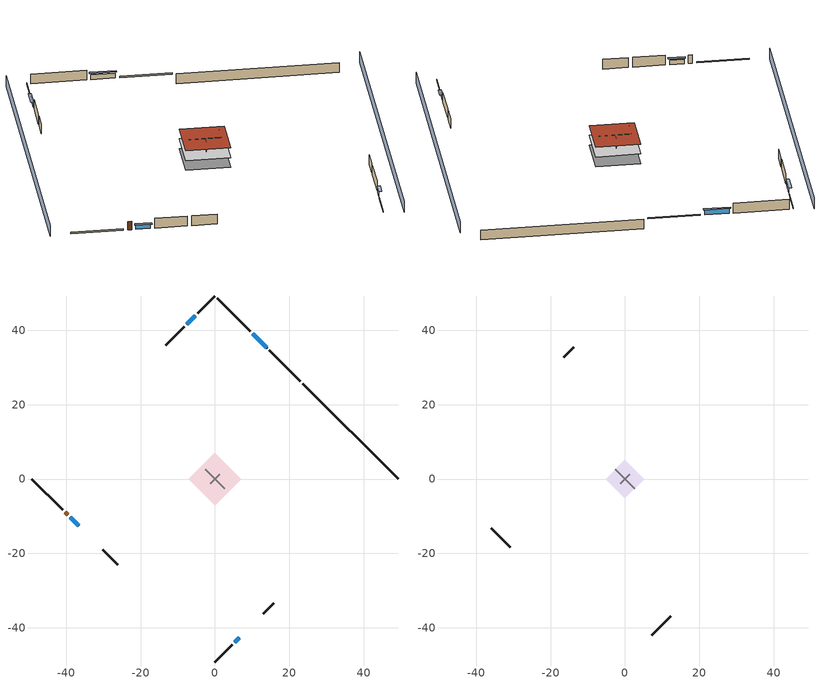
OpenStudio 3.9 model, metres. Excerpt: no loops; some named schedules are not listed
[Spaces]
conditioned space 1
 floor foundation (Slab2 construction): -7.11,0 0,7.11 7.11,0 0,-7.11 z-2.13
 floor adiabatic (AdiabaticFloorConstruction): -7.11,0 0,7.11 7.11,0 0,-7.11 z0.3
 wall outside (Wall3 construction): 9.46,39.74 0.66,48.54 z0.3:2.74
 wall outside (Wall4 construction): 12.98,-36.21 15.75,-33.44 z0.3:2.74
 wall outside (Wall7 construction): -30.19,-19.01 -26.17,-23.03 z0.3:2.74
 wall outside (Wall8 construction): -8.29,40.91 -13.18,36.02 z0.3:2.74
 wall outside (RimJoist1 construction): 22.91,26.28 14.64,34.56 z0.3:0.61
 wall outside (RimJoist2 construction): 0,-49.19 4.59,-44.6 z0.3:0.61
 wall outside (RimJoist3 construction): -49.19,0 -40.92,-8.28 z0.3:0.61
 wall outside (RimJoist4 construction): 0,49.19 -4.59,44.6 z0.3:0.61
 wall outside (AdiabaticWallConstruction): 13.98,35.22 10.12,39.08 z0.3:1.52; 5.25,-43.95 6.5,-42.7 z0.3:1.49; -38.96,-10.24 -36.67,-12.52 z0.3:1.37; -5.25,43.95 -7.63,41.56 z0.3:1.4
 wall outside (AdiabaticWallConstruction 1): -40.26,-8.93 -39.61,-9.58 z0.3:2.34
 wall to garage 1 (Wall5 construction): -2.59,2.59 2.59,-2.59 z0.3:2.74
 wall to garage 1 (Wall6 construction): -1.29,-1.29 1.29,1.29 z0.3:2.74
 wall foundation (FoundationWall1 construction): 49.19,0 23.57,25.63 z-2.13:0.3
 window (WindowConstruction): 13.98,35.22 10.12,39.08 z0.3:1.52
 window (WindowConstruction 1): 5.25,-43.95 6.5,-42.7 z0.3:1.49
 window (WindowConstruction 2): -38.96,-10.24 -36.67,-12.52 z0.3:1.37
 window (WindowConstruction 3): -5.25,43.95 -7.63,41.56 z0.3:1.4
 door (Door): -40.26,-8.93 -39.62,-9.58 z0.3:2.34
 ceiling adiabatic (AdiabaticFloorConstruction): 0,-7.11 7.11,0 0,7.11 -7.11,0 z0.3
 roof outside (Roof2 construction): 0,7.11 -7.11,0 0,-7.11 7.11,0 z2.74
garage 1
 floor foundation (Slab1 construction): -5.17,0 0,5.17 5.17,0 0,-5.17 z0
 wall outside (Wall1 construction): 7.15,-42.04 12.33,-36.87 z0.3:2.74
 wall outside (Wall2 construction): -36.02,-13.18 -30.84,-18.35 z0.3:2.74
 wall outside (Wall9 construction): -13.83,35.36 -16.42,32.77 z0.3:2.74
 roof outside (Roof1 construction): 0,5.17 -5.17,0 0,-5.17 5.17,0 z2.74
shading: -3.23,52.43 -52.43,3.23 / 3.23,-52.43 52.43,-3.23 z0:2.74; 9.9,39.29 14.19,35 14.63,35.43 10.33,39.73 z1.83; 6.71,-42.48 5.03,-44.16 5.46,-44.59 7.14,-42.91 z1.8; -36.46,-12.74 -39.17,-10.02 -39.61,-10.45 -36.89,-13.17 z1.68; -7.85,41.35 -5.03,44.16 -5.46,44.59 -8.28,41.78 z1.71
[Site]
Portland Intl Arpt_OR: Latitude {deg}=45.59; Longitude {deg}=-122.6; Time Zone {hr}=-8; Elevation {m}=33; Terrain=Suburbs; Keep Site Location Information=Yes
[Site:GroundTemperature:Shallow]
10.2558, 8.96328, 8.85977, 9.47314, 11.9355, 14.3863, 16.5111, 17.8571, 17.9714, 16.8767, 14.8061, 12.4304
[Site:WaterMainsTemperature]
Calculation Method=Schedule; Temperature Schedule=mains temperature schedule
[Building]
Building 1
[Material] Roughness=Rough
Name | Thickness {m} | Conductivity {W/m-K} | Density {kg/m3} | Specific Heat {J/kg-K} | Thermal Absorptance | Solar Absorptance | Visible Absorptance
asphalt or fiberglass shingles | 0.00635 | 0.162714 | 1121.4 | 1465.45 | 0.9 | 0.85 | 0.85
roof rigid ins | 0.00254769 | 0.029427 | 32.04 | 1214.23 | 0.9 | 0.7 | 0.7
osb sheathing 0.5 in. | 0.0127 | 0.115458 | 512.64 | 1214.23 | 0.9 | 0.6 | 0.6
roof rigid ins 1 | 0.051816 | 0.029427 | 32.04 | 1214.23 | 0.9 | 0.7 | 0.7
osb sheathing 0.75 in. | 0.01905 | 0.115458 | 512.64 | 1214.23 | 0.9 | 0.7 | 0.7
roof stud and cavity | 0.2032 | 0.133729 | 78.34581 | 1123.46 | 0.9 | 0.7 | 0.7
gypsum board | 0.0127 | 0.160291 | 801 | 837.4 | 0.9 | 0.6 | 0.6
wood siding | 0.0254 | 0.102417 | 544.68 | 1172.36 | 0.9 | 0.85 | 0.85
osb sheathing 0.5 in. 1 | 0.0127 | 0.115458 | 512.64 | 1214.23 | 0.9 | 0.7 | 0.7
wall stud and cavity | 0.1397 | 0.727959 | 139.0536 | 1170.24 | 0.9 | 0.6 | 0.6
wall stud and cavity 1 | 0.1397 | 0.550994 | 139.0536 | 1170.24 | 0.9 | 0.7 | 0.7
osb sheathing 0.5 in. 2; osb sheathing 0.5 in. 3 | 0.0127 | 0.115458 | 512.64 | 1214.23
wall stud and cavity 2 | 0.1397 | 0.335416 | 139.0536 | 1170.24 | 0.9 | 0.7 | 0.7
rim joist stud and cavity | 0.0508 | 0.178688 | 50.32683 | 1063.81 | 0.9 | 0.6 | 0.6
concrete 4.0 in. | 0.1016 | 1.803125 | 2242.8 | 837.4 | 0.9 | 0.7 | 0.7
concrete 8.0 in. | 0.2032 | 1.803125 | 2242.8 | 837.4 | 0.9 | 0.7 | 0.7
gypsum board 1 | 0.0127 | 0.160291 | 801 | 837.4 | 0.9 | 0.7 | 0.7
floor covering | 0.0127 | 0.0450781 | 54.468 | 1339.84 | 0.9 | 0.9 | 0.9
wood siding 1; wood siding 2 | 0.0254 | 0.102417 | 544.68 | 1172.36
wall rigid ins; floor rigid ins | 0.512978 | 0.029427 | 32.04 | 1214.23 | 0.9 | 0.7 | 0.7
wall stud and cavity 3 | 0.0889 | 0.380278 | 52.3479 | 1209.89 | 0.9 | 0.7 | 0.7
door material | 0.04445 | 0.0612267 | 512.64 | 1214.23 | 0.9 | 0.7 | 0.7
floor stud and cavity | 0.1397 | 1.75129 | 37.0049 | 1207.88 | 0.9 | 0.7 | 0.7
floor covering 1 | 0.0127 | 0.0433444 | 54.468 | 1339.84 | 0.9 | 0.6 | 0.6
wall stud and cavity 4 | 0.0889 | 0.391764 | 83.0341 | 1211.67 | 0.9 | 0.7 | 0.7
furniture material conditioned space 1; furniture material garage 1 | 0.1524 | 0.115458 | 640.8 | 1214.23 | 0.9 | 0.6 | 0.6
[Construction]
Roof1 construction: asphalt or fiberglass shingles, roof rigid ins, osb sheathing 0.5 in.
Roof2 construction: asphalt or fiberglass shingles, roof rigid ins 1, osb sheathing 0.75 in., roof stud and cavity, gypsum board
Wall1 construction; Wall2 construction: wood siding, osb sheathing 0.5 in. 1, wall stud and cavity
Wall3 construction; Wall4 construction: wood siding, osb sheathing 0.5 in. 1, wall stud and cavity 1, gypsum board
Wall5 construction: osb sheathing 0.5 in. 2, wall stud and cavity 2, gypsum board
Wall6 construction: osb sheathing 0.5 in. 3, wall stud and cavity 2, gypsum board
Wall7 construction; Wall8 construction: wood siding, osb sheathing 0.5 in. 3, wall stud and cavity 1, gypsum board
Wall9 construction: wood siding, osb sheathing 0.5 in. 3, wall stud and cavity
RimJoist1 construction; RimJoist2 construction; RimJoist3 construction; RimJoist4 construction: wood siding, rim joist stud and cavity
Slab1 construction: concrete 4.0 in.
FoundationWall1 construction: concrete 8.0 in., gypsum board 1
Slab2 construction: concrete 4.0 in., floor covering
WindowConstruction; WindowConstruction 1; WindowConstruction 2; WindowConstruction 3: WindowMaterial
AdiabaticWallConstruction: wood siding 1, wall rigid ins, wall stud and cavity 3, gypsum board
Door: door material
AdiabaticWallConstruction 1: wood siding 2, wall rigid ins, wall stud and cavity 3, gypsum board
AdiabaticFloorConstruction: floor stud and cavity, floor rigid ins, osb sheathing 0.75 in., floor covering 1
PartitionWallConstruction: gypsum board, wall stud and cavity 4, gypsum board
furniture construction conditioned space 1: furniture material conditioned space 1
furniture construction garage 1: furniture material garage 1
[WindowMaterial:SimpleGlazingSystem]
WindowMaterial: U-Factor {W/m2-K}=2.15764; Solar Heat Gain Coefficient=0.44
[ThermalZone] Multiplier=1; Use Ideal Air Loads=No
Name | Volume {m3} | Thermostat
conditioned space | 493.619 | conditioned space temperature setpoint
garage | 130.484
[Sizing:Zone]
garage: Zone Cooling Design Supply Air Temperature Input Method=SupplyAirTemperature; Zone Cooling Design Supply Air Temperature {C}=14; Zone Cooling Design Supply Air Temperature Difference {deltaC}=11.11; Zone Heating Design Supply Air Temperature Input Method=SupplyAirTemperature; Zone Heating Design Supply Air Temperature {C}=40; Zone Heating Design Supply Air Temperature Difference {deltaC}=11.11; Zone Cooling Design Supply Air Humidity Ratio {kg-H2O/kg-air}=0.0085; Zone Heating Design Supply Air Humidity Ratio {kg-H2O/kg-air}=0.008; Cooling Design Air Flow Method=DesignDay; Heating Design Air Flow Method=DesignDay; Account for Dedicated Outdoor Air System=No; Dedicated Outdoor Air System Control Strategy=NeutralSupplyAir; Dedicated Outdoor Air Low Setpoint Temperature for Design {C}=autosize; Dedicated Outdoor Air High Setpoint Temperature for Design {C}=autosize; Zone Load Sizing Method=Sensible Load Only No Latent Load; Zone Latent Cooling Design Supply Air Humidity Ratio Input Method=HumidityRatioDifference; Zone Cooling Design Supply Air Humidity Ratio Difference {kgWater/kgDryAir}=0.005; Zone Latent Heating Design Supply Air Humidity Ratio Input Method=HumidityRatioDifference; Zone Humidification Design Supply Air Humidity Ratio Difference {kgWater/kgDryAir}=0.005; Sizing Option=Coincident
[Space]
Name | Thermal Zone | Volume {m3}
conditioned space 1 | conditioned space | 493.619
garage 1 | garage | 130.484
[ThermostatSetpoint:DualSetpoint]
conditioned space temperature setpoint: Heating Setpoint Temperature Schedule=heating setpoint; Cooling Setpoint Temperature Schedule=cooling setpoint; Temperature Difference Between Cutout And Setpoint {deltaC}=0
[Foundation:Kiva] Wall Depth Below Slab {m}=0.2032
Name | Initial Indoor Air Temperature {C} | Wall Height Above Grade {m}
Foundation Kiva 1 | 13.4258 | 0.1016
Foundation Kiva 2 | 20 | 0.3048
[Foundation:Kiva:Settings]
Soil Conductivity {W/m-K}=1.9041; Soil Density {kg/m3}=1842.3; Soil Specific Heat {J/kg-K}=418.7; Ground Solar Absorptivity=0.9; Ground Thermal Absorptivity=0.9; Ground Surface Roughness {m}=0.03; Far-Field Width {m}=40; Deep-Ground Boundary Condition=ZeroFlux; Deep-Ground Depth {m}=40; Minimum Cell Dimension {m}=0.2; Maximum Cell Growth Coefficient=3; Simulation Timestep=Timestep
[SurfaceProperty:ExposedFoundationPerimeter] Exposed Perimeter Calculation Method=TotalExposedPerimeter
Name | Total Exposed Perimeter {m}
Slab1 | 18.288
Slab2 | 36.24072
[SurfaceProperty:IncidentSolarMultiplier] Incident Solar Multiplier=1; Incident Solar Multiplier Schedule=trans schedule winter=0.85 summer=0.7
Window1; Window2; Window3; Window4
[InternalMass:Definition] Design Level Calculation Method=SurfaceArea
Name | Construction | Surface Area {m2}
partition wall mass | PartitionWallConstruction | 202.436
furniture mass conditioned space 1 | furniture construction conditioned space 1 | 80.97429
furniture mass garage 1 | furniture construction garage 1 | 5.35122
[InternalMass] Multiplier=1
Name | Internal Mass Definition | Space or SpaceType
partition wall mass | partition wall mass | conditioned space 1
furniture mass conditioned space 1 | furniture mass conditioned space 1 | conditioned space 1
furniture mass garage 1 | furniture mass garage 1 | garage 1
[EnergyManagementSystem:Sensor]
Name | Output Variable or Output Meter Index Key | Output Variable or Output Meter
water_heater_T_set | water heater setpoint | Schedule Value
out_pb_s |  | Site Outdoor Air Barometric Pressure
out_wt_s |  | Site Outdoor Air Humidity Ratio
site_vw_s |  | Site Wind Speed
cool_season | cooling season schedule | Schedule Value
natural_vent_s | natural vent schedule | Schedule Value
htg_sp_s | heating setpoint | Schedule Value
clg_sp_s | cooling setpoint | Schedule Value
mech_vent_range_fan_0_sch_s | mech vent range fan 0 schedule | Schedule Value
mech_vent_bath_fan_0_sch_s | mech vent bath fan 0 schedule | Schedule Value
clothes_dryer_exhaust_0_sch_s | clothes_dryer | Schedule Value
htg_load_cond |  | Heating:EnergyTransfer:Zone:CONDITIONED SPACE
clg_load_cond |  | Cooling:EnergyTransfer:Zone:CONDITIONED SPACE
s_conv | FoundationWall1 | Surface Inside Face Convection Heat Gain Energy
s_ig | FoundationWall1 | Surface Inside Face Internal Gains Radiation Heat Gain Energy
s_sol | FoundationWall1 | Surface Inside Face Solar Radiation Heat Gain Energy
s_lgt | FoundationWall1 | Surface Inside Face Lights Radiation Heat Gain Energy
s_surf | FoundationWall1 | Surface Inside Face Net Surface Thermal Radiation Heat Gain Energy
s_conv_1 | inferred conditioned ceiling | Surface Inside Face Convection Heat Gain Energy
s_ig_1 | inferred conditioned ceiling | Surface Inside Face Internal Gains Radiation Heat Gain Energy
s_sol_1 | inferred conditioned ceiling | Surface Inside Face Solar Radiation Heat Gain Energy
s_lgt_1 | inferred conditioned ceiling | Surface Inside Face Lights Radiation Heat Gain Energy
s_surf_1 | inferred conditioned ceiling | Surface Inside Face Net Surface Thermal Radiation Heat Gain Energy
s_conv_2 | inferred conditioned floor | Surface Inside Face Convection Heat Gain Energy
s_ig_2 | inferred conditioned floor | Surface Inside Face Internal Gains Radiation Heat Gain Energy
s_sol_2 | inferred conditioned floor | Surface Inside Face Solar Radiation Heat Gain Energy
s_lgt_2 | inferred conditioned floor | Surface Inside Face Lights Radiation Heat Gain Energy
s_surf_2 | inferred conditioned floor | Surface Inside Face Net Surface Thermal Radiation Heat Gain Energy
s_conv_3 | RimJoist1 | Surface Inside Face Convection Heat Gain Energy
s_ig_3 | RimJoist1 | Surface Inside Face Internal Gains Radiation Heat Gain Energy
s_sol_3 | RimJoist1 | Surface Inside Face Solar Radiation Heat Gain Energy
s_lgt_3 | RimJoist1 | Surface Inside Face Lights Radiation Heat Gain Energy
s_surf_3 | RimJoist1 | Surface Inside Face Net Surface Thermal Radiation Heat Gain Energy
s_conv_4 | RimJoist2 | Surface Inside Face Convection Heat Gain Energy
s_ig_4 | RimJoist2 | Surface Inside Face Internal Gains Radiation Heat Gain Energy
s_sol_4 | RimJoist2 | Surface Inside Face Solar Radiation Heat Gain Energy
s_lgt_4 | RimJoist2 | Surface Inside Face Lights Radiation Heat Gain Energy
s_surf_4 | RimJoist2 | Surface Inside Face Net Surface Thermal Radiation Heat Gain Energy
s_conv_5 | RimJoist3 | Surface Inside Face Convection Heat Gain Energy
s_ig_5 | RimJoist3 | Surface Inside Face Internal Gains Radiation Heat Gain Energy
s_sol_5 | RimJoist3 | Surface Inside Face Solar Radiation Heat Gain Energy
s_lgt_5 | RimJoist3 | Surface Inside Face Lights Radiation Heat Gain Energy
s_surf_5 | RimJoist3 | Surface Inside Face Net Surface Thermal Radiation Heat Gain Energy
s_conv_6 | RimJoist4 | Surface Inside Face Convection Heat Gain Energy
s_ig_6 | RimJoist4 | Surface Inside Face Internal Gains Radiation Heat Gain Energy
s_sol_6 | RimJoist4 | Surface Inside Face Solar Radiation Heat Gain Energy
s_lgt_6 | RimJoist4 | Surface Inside Face Lights Radiation Heat Gain Energy
s_surf_6 | RimJoist4 | Surface Inside Face Net Surface Thermal Radiation Heat Gain Energy
s_conv_7 | Roof2 | Surface Inside Face Convection Heat Gain Energy
s_ig_7 | Roof2 | Surface Inside Face Internal Gains Radiation Heat Gain Energy
s_sol_7 | Roof2 | Surface Inside Face Solar Radiation Heat Gain Energy
s_lgt_7 | Roof2 | Surface Inside Face Lights Radiation Heat Gain Energy
s_surf_7 | Roof2 | Surface Inside Face Net Surface Thermal Radiation Heat Gain Energy
s_conv_8 | Slab2 | Surface Inside Face Convection Heat Gain Energy
s_ig_8 | Slab2 | Surface Inside Face Internal Gains Radiation Heat Gain Energy
s_sol_8 | Slab2 | Surface Inside Face Solar Radiation Heat Gain Energy
s_lgt_8 | Slab2 | Surface Inside Face Lights Radiation Heat Gain Energy
s_surf_8 | Slab2 | Surface Inside Face Net Surface Thermal Radiation Heat Gain Energy
ss_sol | Door1 | Surface Inside Face Solar Radiation Heat Gain Energy
ss_lgt | Door1 | Surface Inside Face Lights Radiation Heat Gain Energy
ss_conv | Door1 | Surface Inside Face Convection Heat Gain Energy
ss_ig | Door1 | Surface Inside Face Internal Gains Radiation Heat Gain Energy
ss_surf | Door1 | Surface Inside Face Net Surface Thermal Radiation Heat Gain Energy
ss_conv_1 | Window1 | Surface Inside Face Convection Heat Gain Energy
ss_ig_1 | Window1 | Surface Inside Face Internal Gains Radiation Heat Gain Energy
ss_surf_1 | Window1 | Surface Inside Face Net Surface Thermal Radiation Heat Gain Energy
ss_trans_in | Window1 | Surface Window Transmitted Solar Radiation Rate
ss_back_out | Window1 | Surface Window Shortwave from Zone Back Out Window Heat Transfer Rate
ss_trans_out | Window1 | Surface Inside Face Initial Transmitted Diffuse Transmitted Out Window Solar Radiation Rate
ss_conv_2 | Window2 | Surface Inside Face Convection Heat Gain Energy
ss_ig_2 | Window2 | Surface Inside Face Internal Gains Radiation Heat Gain Energy
ss_surf_2 | Window2 | Surface Inside Face Net Surface Thermal Radiation Heat Gain Energy
ss_trans_in_1 | Window2 | Surface Window Transmitted Solar Radiation Rate
ss_back_out_1 | Window2 | Surface Window Shortwave from Zone Back Out Window Heat Transfer Rate
ss_trans_out_1 | Window2 | Surface Inside Face Initial Transmitted Diffuse Transmitted Out Window Solar Radiation Rate
ss_conv_3 | Window3 | Surface Inside Face Convection Heat Gain Energy
ss_ig_3 | Window3 | Surface Inside Face Internal Gains Radiation Heat Gain Energy
ss_surf_3 | Window3 | Surface Inside Face Net Surface Thermal Radiation Heat Gain Energy
ss_trans_in_2 | Window3 | Surface Window Transmitted Solar Radiation Rate
ss_back_out_2 | Window3 | Surface Window Shortwave from Zone Back Out Window Heat Transfer Rate
ss_trans_out_2 | Window3 | Surface Inside Face Initial Transmitted Diffuse Transmitted Out Window Solar Radiation Rate
ss_conv_4 | Window4 | Surface Inside Face Convection Heat Gain Energy
ss_ig_4 | Window4 | Surface Inside Face Internal Gains Radiation Heat Gain Energy
ss_surf_4 | Window4 | Surface Inside Face Net Surface Thermal Radiation Heat Gain Energy
ss_trans_in_3 | Window4 | Surface Window Transmitted Solar Radiation Rate
ss_back_out_3 | Window4 | Surface Window Shortwave from Zone Back Out Window Heat Transfer Rate
ss_trans_out_3 | Window4 | Surface Inside Face Initial Transmitted Diffuse Transmitted Out Window Solar Radiation Rate
s_conv_9 | Wall3 | Surface Inside Face Convection Heat Gain Energy
s_ig_9 | Wall3 | Surface Inside Face Internal Gains Radiation Heat Gain Energy
s_sol_9 | Wall3 | Surface Inside Face Solar Radiation Heat Gain Energy
s_lgt_9 | Wall3 | Surface Inside Face Lights Radiation Heat Gain Energy
s_surf_9 | Wall3 | Surface Inside Face Net Surface Thermal Radiation Heat Gain Energy
s_conv_10 | Wall4 | Surface Inside Face Convection Heat Gain Energy
s_ig_10 | Wall4 | Surface Inside Face Internal Gains Radiation Heat Gain Energy
s_sol_10 | Wall4 | Surface Inside Face Solar Radiation Heat Gain Energy
s_lgt_10 | Wall4 | Surface Inside Face Lights Radiation Heat Gain Energy
s_surf_10 | Wall4 | Surface Inside Face Net Surface Thermal Radiation Heat Gain Energy
s_conv_11 | Wall5 | Surface Inside Face Convection Heat Gain Energy
s_ig_11 | Wall5 | Surface Inside Face Internal Gains Radiation Heat Gain Energy
s_sol_11 | Wall5 | Surface Inside Face Solar Radiation Heat Gain Energy
s_lgt_11 | Wall5 | Surface Inside Face Lights Radiation Heat Gain Energy
s_surf_11 | Wall5 | Surface Inside Face Net Surface Thermal Radiation Heat Gain Energy
s_conv_12 | Wall6 | Surface Inside Face Convection Heat Gain Energy
s_ig_12 | Wall6 | Surface Inside Face Internal Gains Radiation Heat Gain Energy
s_sol_12 | Wall6 | Surface Inside Face Solar Radiation Heat Gain Energy
s_lgt_12 | Wall6 | Surface Inside Face Lights Radiation Heat Gain Energy
s_surf_12 | Wall6 | Surface Inside Face Net Surface Thermal Radiation Heat Gain Energy
s_conv_13 | Wall7 | Surface Inside Face Convection Heat Gain Energy
s_ig_13 | Wall7 | Surface Inside Face Internal Gains Radiation Heat Gain Energy
s_sol_13 | Wall7 | Surface Inside Face Solar Radiation Heat Gain Energy
s_lgt_13 | Wall7 | Surface Inside Face Lights Radiation Heat Gain Energy
s_surf_13 | Wall7 | Surface Inside Face Net Surface Thermal Radiation Heat Gain Energy
s_conv_14 | Wall8 | Surface Inside Face Convection Heat Gain Energy
s_ig_14 | Wall8 | Surface Inside Face Internal Gains Radiation Heat Gain Energy
s_sol_14 | Wall8 | Surface Inside Face Solar Radiation Heat Gain Energy
s_lgt_14 | Wall8 | Surface Inside Face Lights Radiation Heat Gain Energy
s_surf_14 | Wall8 | Surface Inside Face Net Surface Thermal Radiation Heat Gain Energy
im_conv | furniture mass conditioned space 1 | Surface Inside Face Convection Heat Gain Energy
im_ig | furniture mass conditioned space 1 | Surface Inside Face Internal Gains Radiation Heat Gain Energy
im_sol | furniture mass conditioned space 1 | Surface Inside Face Solar Radiation Heat Gain Energy
im_lgt | furniture mass conditioned space 1 | Surface Inside Face Lights Radiation Heat Gain Energy
im_surf | furniture mass conditioned space 1 | Surface Inside Face Net Surface Thermal Radiation Heat Gain Energy
im_conv_1 | partition wall mass | Surface Inside Face Convection Heat Gain Energy
im_ig_1 | partition wall mass | Surface Inside Face Internal Gains Radiation Heat Gain Energy
im_sol_1 | partition wall mass | Surface Inside Face Solar Radiation Heat Gain Energy
im_lgt_1 | partition wall mass | Surface Inside Face Lights Radiation Heat Gain Energy
im_surf_1 | partition wall mass | Surface Inside Face Net Surface Thermal Radiation Heat Gain Energy
airflow_gain | infil flow | Infiltration Sensible Heat Gain Energy
airflow_loss | infil flow | Infiltration Sensible Heat Loss Energy
airflow_gain_1 | natural vent flow | Infiltration Sensible Heat Gain Energy
airflow_loss_1 | natural vent flow | Infiltration Sensible Heat Loss Energy
airflow_gain_2 | whole house fan flow | Infiltration Sensible Heat Gain Energy
airflow_loss_2 | whole house fan flow | Infiltration Sensible Heat Loss Energy
[OtherEquipment:Definition] Design Level Calculation Method=EquipmentLevel
Name | Design Level {W} | Fraction Latent | Fraction Radiant | Fraction Lost
water heater sens; mech vent house fan sensible load | 0 | 0 | 0 | 0
water heater lat; mech vent house fan latent load | 0 | 1 | 0 | 0
water heater energy adjustment1 | 0.01 | 0 | 0 | 1
clothes dryer 2 | 0 | 0.015 | 0.081 | 0.85
cooking range 2 | 0 | 0.08 | 0.432 | 0.2
general water use sensible | -43.4886 | 0 | 0.6 | 0
general water use latent | 44.1266 | 1 | 0 | 0
[OtherEquipment] Space or SpaceType=conditioned space 1
Name | Other Equipment Definition | Schedule | Fuel Type
water heater sens | water heater sens | Always On Discrete
water heater lat | water heater lat | Always On Discrete
water heater energy adjustment1 | water heater energy adjustment1 | Always On Discrete | Electricity
clothes dryer 1 | clothes dryer 2 | clothes_dryer | Electricity
cooking range 1 | cooking range 2 | cooking_range | Electricity
general water use sensible | general water use sensible | general water use schedule
general water use latent | general water use latent | general water use schedule
mech vent house fan sensible load | mech vent house fan sensible load | Always On Discrete
mech vent house fan latent load | mech vent house fan latent load | Always On Discrete
[ElectricEquipment:Definition] Design Level Calculation Method=EquipmentLevel
Name | Design Level {W} | Fraction Latent | Fraction Radiant | Fraction Lost
clothes washer | 687.974 | 0.03 | 0.162 | 0.7
clothes dryer | 3693.52 | 0.015 | 0.081 | 0.85
dishwasher | 485.253 | 0.3 | 0.18 | 0.4
fridge | 49.4292 | 0 | 0.6 | 0
freezer | 194.914 | 0 | 0.6 | 0
cooking range | 1162.04 | 0.08 | 0.432 | 0.2
misc tv | 403.559 | 0 | 0.6 | 0
misc plug loads | 345.111 | 0.021 | 0.558 | 0.049
whole house fan; mech vent house fan | 0 | 0 | 0 | 1
mech vent house fan cfis | 0 | 0 | 0 | 0
mech vent range fan 0; mech vent bath fan 0 | 30 | 0 | 0 | 1
[ElectricEquipment]
Name | Electric Equipment Definition | Space or SpaceType | Schedule
clothes washer | clothes washer | conditioned space 1 | clothes_washer
clothes dryer | clothes dryer | conditioned space 1 | clothes_dryer
dishwasher | dishwasher | conditioned space 1 | dishwasher
fridge | fridge | conditioned space 1 | fridge schedule
freezer | freezer | garage 1 | freezer schedule
cooking range | cooking range | conditioned space 1 | cooking_range
misc tv | misc tv | conditioned space 1 | plug_loads_tv
misc plug loads | misc plug loads | conditioned space 1 | plug_loads_other
whole house fan | whole house fan | conditioned space 1 | Always On Discrete
mech vent house fan | mech vent house fan | conditioned space 1 | mech vent house fan schedule
mech vent house fan cfis | mech vent house fan cfis | conditioned space 1 | mech vent house fan cfis schedule
mech vent range fan 0 | mech vent range fan 0 | conditioned space 1 | mech vent range fan 0 schedule
mech vent bath fan 0 | mech vent bath fan 0 | conditioned space 1 | mech vent bath fan 0 schedule
[WaterUse:Equipment:Definition]
Name | Peak Flow Rate {m3/s}
clothes washer | 7.51435e-06
dishwasher | 4.96522e-06
[Lights:Definition] Design Level Calculation Method=LightingLevel; Fraction Radiant=0.6; Fraction Visible=0.2; Return Air Fraction=0
Name | Lighting Level {W}
interior lighting | 276.069
garage lighting | 7.98416
[Lights] Fraction Replaceable=1
Name | Lights Definition | Space or SpaceType | Schedule
interior lighting | interior lighting | conditioned space 1 | lighting_interior
garage lighting | garage lighting | garage 1 | lighting_garage
[Exterior:Lights:Definition]
exterior lighting: Design Level {W}=8.01452
[Exterior:Lights]
exterior lighting: Exterior Lights Definition=exterior lighting; Schedule=exterior lighting schedule
[People:Definition]
occupants: Number of People Calculation Method=People; Number of People {people}=2; Fraction Radiant=0.314171; Sensible Heat Fraction=0.56303; Carbon Dioxide Generation Rate {m3/s-W}=0; Enable ASHRAE 55 Comfort Warnings=No; Mean Radiant Temperature Calculation Type=EnclosureAveraged
[People]
occupants: People Definition=occupants; Space or SpaceType=conditioned space 1; Number of People Schedule=occupants; Activity Level Schedule=occupants activity schedule; Multiplier=1
[SpaceInfiltration:DesignFlowRate] Space or SpaceType=conditioned space 1; Schedule=Always On Discrete; Design Flow Rate Calculation Method=Flow/Space; Design Flow Rate {m3/s}=0
natural vent flow; whole house fan flow; infil flow
[SpaceInfiltration:EffectiveLeakageArea]
infil garage 1: Space or SpaceType=garage 1; Schedule=Always On Discrete; Effective Air Leakage Area {cm2}=217.469; Stack Coefficient=0.000129147; Wind Coefficient=4.64657e-05
